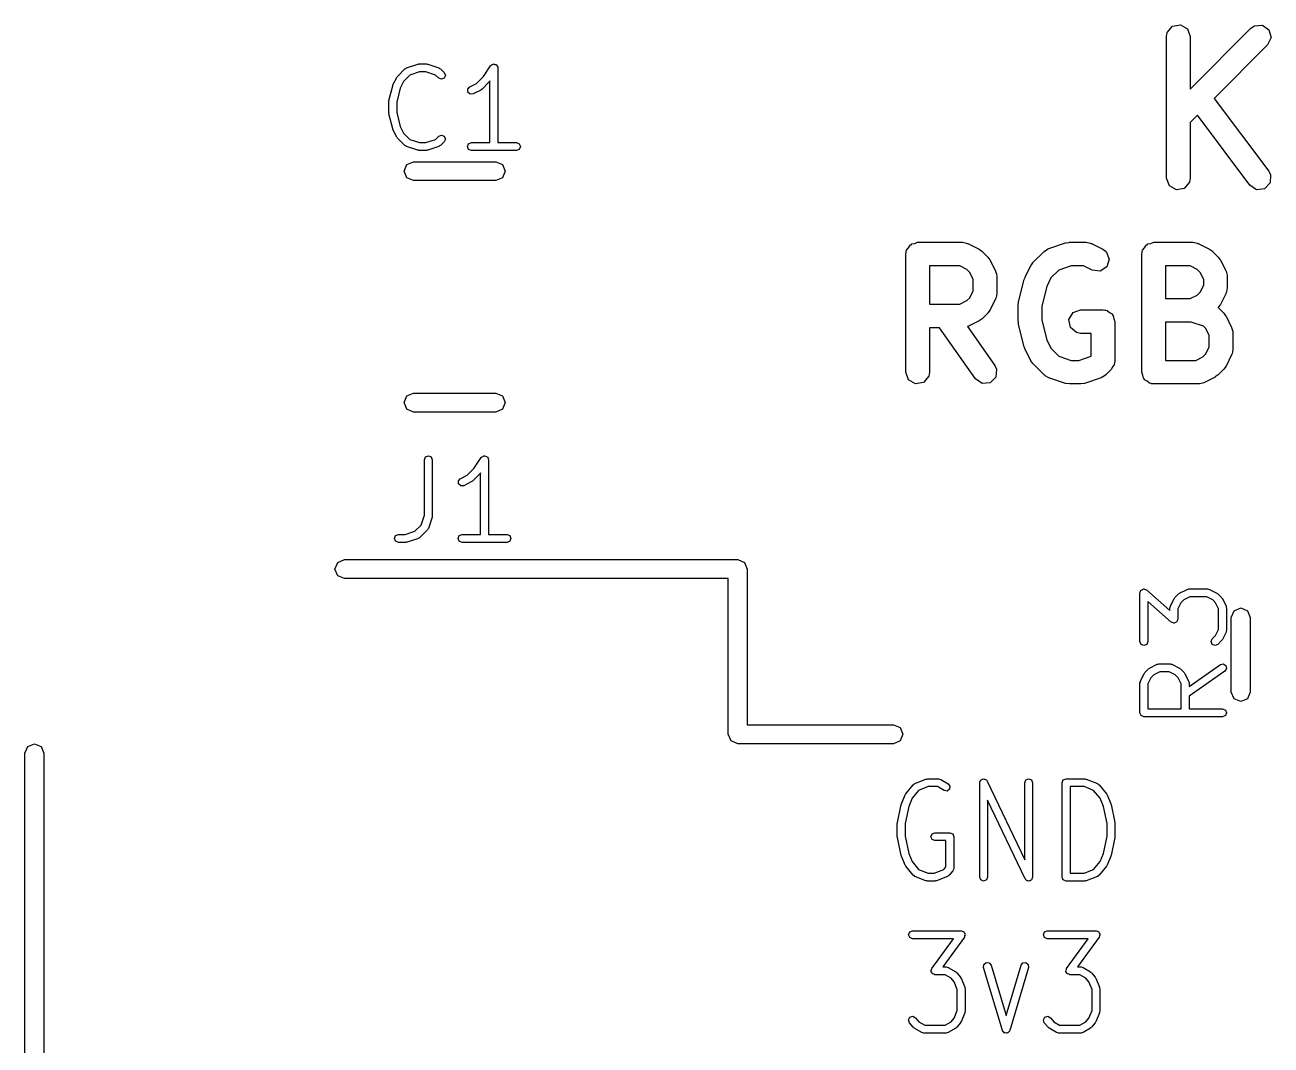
# Model space of a CAD drawing. Extents: x 85.3 to 114.3, y -106.8 to -93.4.
# Drawn here: x 85.25 to 93.17, y -99.91 to -93.43 of the extents above; entities that cross this region are included whole.
import ezdxf

# ---------------------------------------------------------------- set-up
doc = ezdxf.new("R2010")
doc.units = 0
doc.layers.add('BLACK', color=7, linetype='CONTINUOUS')

msp = doc.modelspace()

# ---------------------------------------------------------------- linework, layer by layer
at = {"layer": 'BLACK', "linetype": 'CONTINUOUS'}
for p, q in [((92.5152, -93.4815), (92.5482, -93.4422)), ((92.5482, -93.4422), (92.5987, -93.4333)), ((92.5987, -93.4333), (92.6432, -93.4589)), ((93.047, -93.4541), (93.0683, -93.4392)), ((93.0683, -93.4392), (93.1194, -93.4347)), ((93.1194, -93.4347), (93.1614, -93.4641)), ((92.5107, -93.5071), (92.5152, -93.4815)), ((92.5107, -94.4071), (92.5107, -93.5071)), ((92.6432, -93.4589), (92.6607, -93.5071)), ((92.6607, -93.8404), (93.047, -93.4541)), ((92.6607, -93.5071), (92.6607, -93.8404)), ((93.1747, -93.5137), (93.153, -93.5602)), ((93.1614, -93.4641), (93.1747, -93.5137)), ((93.153, -93.5602), (92.8133, -93.8999)), ((87.6801, -93.7063), (87.7515, -93.6825)), ((87.7515, -93.6825), (87.7556, -93.6828)), ((87.7556, -93.6828), (87.7594, -93.6812)), ((87.7594, -93.6812), (87.807, -93.6812)), ((87.807, -93.6812), (87.8108, -93.6828)), ((87.8108, -93.6828), (87.8149, -93.6825)), ((87.8149, -93.6825), (87.8864, -93.7063)), ((88.2169, -93.6909), (88.2179, -93.6885)), ((88.2179, -93.6885), (88.2246, -93.6857)), ((88.2246, -93.6857), (88.2307, -93.6817)), ((88.2307, -93.6817), (88.2332, -93.6822)), ((88.2332, -93.6822), (88.2356, -93.6812)), ((88.2356, -93.6812), (88.2423, -93.684)), ((88.2423, -93.684), (88.2495, -93.6854)), ((88.2495, -93.6854), (88.2509, -93.6875)), ((88.2509, -93.6875), (88.2533, -93.6885)), ((88.2533, -93.6885), (88.2561, -93.6952)), ((87.5942, -93.8141), (87.618, -93.7664)), ((87.618, -93.7664), (87.6211, -93.7637)), ((87.6211, -93.7637), (87.6227, -93.7599)), ((87.6227, -93.7599), (87.6703, -93.7123)), ((87.7015, -93.7519), (87.6609, -93.7924)), ((87.6703, -93.7123), (87.6757, -93.7101)), ((87.6757, -93.7101), (87.6801, -93.7063)), ((87.7635, -93.7312), (87.7015, -93.7519)), ((87.803, -93.7312), (87.7635, -93.7312)), ((87.865, -93.7518), (87.803, -93.7312)), ((87.8846, -93.7715), (87.865, -93.7518)), ((87.8864, -93.7063), (87.8908, -93.7101)), ((87.8908, -93.7101), (87.8961, -93.7123)), ((87.8961, -93.7123), (87.9199, -93.7361)), ((87.9199, -93.7361), (87.9273, -93.7538)), ((87.9273, -93.7538), (87.9199, -93.7715)), ((88.1256, -93.8047), (88.1686, -93.7617)), ((88.1686, -93.7617), (88.2148, -93.6923)), ((88.2148, -93.6923), (88.2169, -93.6909)), ((88.2561, -93.6952), (88.2601, -93.7013)), ((88.2601, -93.7013), (88.2596, -93.7038)), ((88.2596, -93.7038), (88.2606, -93.7062)), ((88.2606, -93.7062), (88.2606, -94.1812)), ((87.5685, -93.9144), (87.5923, -93.8192)), ((87.5923, -93.8192), (87.594, -93.8169)), ((87.594, -93.8169), (87.5942, -93.8141)), ((87.6401, -93.834), (87.6177, -93.9236)), ((87.6609, -93.7924), (87.6401, -93.834)), ((87.9023, -93.7788), (87.8846, -93.7715)), ((87.9199, -93.7715), (87.9023, -93.7788)), ((88.069, -93.8411), (88.0816, -93.8267)), ((88.0704, -93.8602), (88.069, -93.8411)), ((88.0816, -93.8267), (88.1256, -93.8047)), ((88.1515, -93.8476), (88.1039, -93.8714)), ((88.1542, -93.8445), (88.1515, -93.8476)), ((88.158, -93.8429), (88.1542, -93.8445)), ((88.2057, -93.7953), (88.158, -93.8429)), ((88.2066, -93.7929), (88.2057, -93.7953)), ((88.2088, -93.7915), (88.2066, -93.7929)), ((88.2106, -93.7888), (88.2088, -93.7915)), ((88.2106, -94.1812), (88.2106, -93.7888)), ((87.5677, -93.9205), (87.569, -93.9175)), ((87.5677, -93.9919), (87.5677, -93.9205)), ((87.569, -93.9175), (87.5685, -93.9144)), ((87.6177, -93.9236), (87.6177, -93.9888)), ((88.0848, -93.8728), (88.0704, -93.8602)), ((88.1039, -93.8714), (88.0848, -93.8728)), ((92.8133, -93.8999), (93.16, -94.3621)), ((87.569, -93.9948), (87.5677, -93.9919)), ((87.5685, -93.998), (87.569, -93.9948)), ((87.5923, -94.0932), (87.5685, -93.998)), ((87.6177, -93.9888), (87.6401, -94.0784)), ((87.6401, -94.0784), (87.6609, -94.12)), ((92.7062, -94.007), (92.6607, -94.0525)), ((92.6607, -94.0525), (92.6607, -94.4071)), ((93.04, -94.4521), (92.7062, -94.007)), ((87.594, -94.0955), (87.5923, -94.0932)), ((87.5942, -94.0983), (87.594, -94.0955)), ((87.618, -94.1459), (87.5942, -94.0983)), ((87.6211, -94.1486), (87.618, -94.1459)), ((87.6227, -94.1524), (87.6211, -94.1486)), ((87.6703, -94.2001), (87.6227, -94.1524)), ((87.6609, -94.12), (87.7015, -94.1605)), ((87.7015, -94.1605), (87.7635, -94.1812)), ((87.803, -94.1812), (87.865, -94.1605)), ((87.865, -94.1605), (87.8846, -94.1409)), ((87.8846, -94.1409), (87.9023, -94.1336)), ((87.9023, -94.1336), (87.9199, -94.1409)), ((87.9199, -94.1409), (87.9273, -94.1586)), ((87.9273, -94.1586), (87.9199, -94.1762)), ((87.6757, -94.2023), (87.6703, -94.2001)), ((87.6801, -94.2061), (87.6757, -94.2023)), ((87.7515, -94.2299), (87.6801, -94.2061)), ((87.7556, -94.2296), (87.7515, -94.2299)), ((87.7594, -94.2312), (87.7556, -94.2296)), ((87.807, -94.2312), (87.7594, -94.2312)), ((87.7635, -94.1812), (87.803, -94.1812)), ((87.8108, -94.2296), (87.807, -94.2312)), ((87.8149, -94.2299), (87.8108, -94.2296)), ((87.8864, -94.2061), (87.8149, -94.2299)), ((87.8908, -94.2023), (87.8864, -94.2061)), ((87.8961, -94.2001), (87.8908, -94.2023)), ((87.9199, -94.1762), (87.8961, -94.2001)), ((88.0677, -94.2062), (88.0751, -94.1885)), ((88.0751, -94.2239), (88.0677, -94.2062)), ((88.0751, -94.1885), (88.0927, -94.1812)), ((88.0927, -94.2312), (88.0751, -94.2239)), ((88.0927, -94.1812), (88.2106, -94.1812)), ((88.3785, -94.2312), (88.0927, -94.2312)), ((88.2606, -94.1812), (88.3785, -94.1812)), ((88.3785, -94.1812), (88.3961, -94.1885)), ((88.3961, -94.2239), (88.3785, -94.2312)), ((88.3961, -94.1885), (88.4035, -94.2062)), ((88.4035, -94.2062), (88.3961, -94.2239)), ((87.6643, -94.3626), (87.6819, -94.3202)), ((87.6819, -94.3202), (87.7243, -94.3026)), ((87.7243, -94.3026), (88.2469, -94.3026)), ((88.2469, -94.3026), (88.2893, -94.3202)), ((88.2893, -94.3202), (88.3069, -94.3626)), ((87.6819, -94.405), (87.6643, -94.3626)), ((88.3069, -94.3626), (88.2893, -94.405)), ((93.16, -94.3621), (93.1718, -94.3854)), ((93.1718, -94.3854), (93.169, -94.4366)), ((87.7243, -94.4226), (87.6819, -94.405)), ((88.2469, -94.4226), (87.7243, -94.4226)), ((88.2893, -94.405), (88.2469, -94.4226)), ((92.5283, -94.4554), (92.5107, -94.4071)), ((92.5727, -94.481), (92.5283, -94.4554)), ((92.6232, -94.4721), (92.5727, -94.481)), ((92.6562, -94.4328), (92.6232, -94.4721)), ((92.6607, -94.4071), (92.6562, -94.4328)), ((93.083, -94.4802), (93.04, -94.4521)), ((93.1339, -94.474), (93.083, -94.4802)), ((93.169, -94.4366), (93.1339, -94.474)), ((90.8547, -94.8763), (90.8564, -94.8734)), ((90.8553, -94.8795), (90.8547, -94.8763)), ((90.8564, -94.8734), (90.8581, -94.8636)), ((90.8581, -94.8636), (90.8706, -94.8487)), ((90.8706, -94.8487), (90.8804, -94.8318)), ((90.8804, -94.8318), (90.8867, -94.8295)), ((90.8867, -94.8295), (90.8911, -94.8243)), ((90.8911, -94.8243), (90.9103, -94.8209)), ((90.9103, -94.8209), (90.9286, -94.8143)), ((90.9286, -94.8143), (91.2143, -94.8143)), ((91.2143, -94.8143), (91.2399, -94.8188)), ((91.2399, -94.8188), (91.2434, -94.8217)), ((91.2434, -94.8217), (91.2478, -94.8222)), ((91.2478, -94.8222), (91.3193, -94.8579)), ((91.3193, -94.8579), (91.3373, -94.8713)), ((91.3373, -94.8713), (91.3387, -94.872)), ((91.3387, -94.872), (91.3745, -94.9077)), ((91.6613, -94.9434), (91.7327, -94.872)), ((91.7327, -94.872), (91.754, -94.857)), ((91.754, -94.857), (91.7585, -94.8566)), ((91.7585, -94.8566), (91.762, -94.8538)), ((91.762, -94.8538), (91.8691, -94.8181)), ((91.8691, -94.8181), (91.8913, -94.8148)), ((91.8913, -94.8148), (91.8929, -94.8143)), ((91.8929, -94.8143), (92, -94.8143)), ((92, -94.8143), (92.0257, -94.8188)), ((92.0257, -94.8188), (92.0291, -94.8217)), ((92.0291, -94.8217), (92.0335, -94.8222)), ((92.0335, -94.8222), (92.105, -94.8579)), ((92.105, -94.8579), (92.1259, -94.8734)), ((92.1259, -94.8734), (92.1463, -94.9205)), ((92.3547, -94.8763), (92.3564, -94.8734)), ((92.3553, -94.8795), (92.3547, -94.8763)), ((92.3564, -94.8734), (92.3581, -94.8636)), ((92.3581, -94.8636), (92.3706, -94.8487)), ((92.3706, -94.8487), (92.3804, -94.8318)), ((92.3804, -94.8318), (92.3867, -94.8295)), ((92.3867, -94.8295), (92.3911, -94.8243)), ((92.3911, -94.8243), (92.4103, -94.8209)), ((92.4103, -94.8209), (92.4286, -94.8143)), ((92.4286, -94.8143), (92.6786, -94.8143)), ((92.6786, -94.8143), (92.7042, -94.8188)), ((92.7042, -94.8188), (92.7077, -94.8217)), ((92.7077, -94.8217), (92.7121, -94.8222)), ((92.7121, -94.8222), (92.7835, -94.8579)), ((92.7835, -94.8579), (92.8015, -94.8713)), ((92.8015, -94.8713), (92.803, -94.872)), ((92.803, -94.872), (92.8387, -94.9077)), ((90.8536, -94.8893), (90.8553, -94.8795)), ((90.8536, -95.6393), (90.8536, -94.8893)), ((91.3745, -94.9077), (91.3873, -94.926)), ((91.3873, -94.926), (91.3885, -94.9272)), ((91.3885, -94.9272), (91.4242, -94.9986)), ((91.6472, -94.9629), (91.6606, -94.9449)), ((91.6606, -94.9449), (91.6613, -94.9434)), ((92.1463, -94.9205), (92.1317, -94.9697)), ((92.3536, -94.8893), (92.3553, -94.8795)), ((92.3536, -95.6393), (92.3536, -94.8893)), ((92.8387, -94.9077), (92.8516, -94.926)), ((92.8516, -94.926), (92.8528, -94.9272)), ((92.8528, -94.9272), (92.8885, -94.9986)), ((91.0036, -94.9643), (91.0036, -95.2071)), ((91.1966, -94.9643), (91.0036, -94.9643)), ((91.2413, -94.9866), (91.1966, -94.9643)), ((91.2598, -95.0051), (91.2413, -94.9866)), ((91.2821, -95.0498), (91.2598, -95.0051)), ((91.4242, -94.9986), (91.4316, -95.0236)), ((91.4316, -95.0236), (91.4306, -95.0279)), ((91.4306, -95.0279), (91.4321, -95.0321)), ((91.4321, -95.0321), (91.4321, -95.1393)), ((91.6111, -95.0378), (91.6115, -95.0343)), ((91.6115, -95.0343), (91.6472, -94.9629)), ((91.8262, -94.9906), (91.7759, -95.0409)), ((91.905, -94.9643), (91.8262, -94.9906)), ((91.9823, -94.9643), (91.905, -94.9643)), ((92.0379, -94.9921), (91.9823, -94.9643)), ((92.0889, -94.9979), (92.0379, -94.9921)), ((92.1317, -94.9697), (92.0889, -94.9979)), ((92.5036, -94.9643), (92.5036, -95.1714)), ((92.6609, -94.9643), (92.5036, -94.9643)), ((92.7056, -94.9866), (92.6609, -94.9643)), ((92.7241, -95.0051), (92.7056, -94.9866)), ((92.7464, -95.0498), (92.7241, -95.0051)), ((92.8885, -94.9986), (92.8959, -95.0236)), ((92.8959, -95.0236), (92.8949, -95.0279)), ((92.8949, -95.0279), (92.8964, -95.0321)), ((92.8964, -95.0321), (92.8964, -95.1036)), ((91.2821, -95.1216), (91.2821, -95.0498)), ((91.5701, -95.1925), (91.6058, -95.0497)), ((91.6058, -95.0497), (91.6111, -95.0378)), ((91.7493, -95.094), (91.7179, -95.2199)), ((91.7759, -95.0409), (91.7493, -95.094)), ((92.7241, -95.1306), (92.7464, -95.0859)), ((92.7464, -95.0859), (92.7464, -95.0498)), ((92.8964, -95.1036), (92.8919, -95.1292)), ((91.1966, -95.2071), (91.2413, -95.1848)), ((91.2413, -95.1848), (91.2598, -95.1663)), ((91.2598, -95.1663), (91.2821, -95.1216)), ((91.4242, -95.1728), (91.3885, -95.2443)), ((91.4247, -95.1684), (91.4242, -95.1728)), ((91.4276, -95.1649), (91.4247, -95.1684)), ((91.4321, -95.1393), (91.4276, -95.1649)), ((91.5705, -95.196), (91.5701, -95.1925)), ((92.5036, -95.1714), (92.6609, -95.1714)), ((92.6609, -95.1714), (92.7056, -95.1491)), ((92.7056, -95.1491), (92.7241, -95.1306)), ((92.8885, -95.1371), (92.8528, -95.2085)), ((92.889, -95.1327), (92.8885, -95.1371)), ((92.8919, -95.1292), (92.889, -95.1327)), ((91.0036, -95.2071), (91.1966, -95.2071)), ((91.3745, -95.2637), (91.3387, -95.2995)), ((91.3752, -95.2623), (91.3745, -95.2637)), ((91.3885, -95.2443), (91.3752, -95.2623)), ((91.5679, -95.2107), (91.5705, -95.196)), ((91.5679, -95.3179), (91.5679, -95.2107)), ((91.7179, -95.2199), (91.7179, -95.3086)), ((91.8904, -95.3048), (91.9161, -95.2604)), ((91.9161, -95.2604), (91.9643, -95.2429)), ((91.9643, -95.2429), (92.1071, -95.2429)), ((92.1071, -95.2429), (92.1169, -95.2446)), ((92.1169, -95.2446), (92.1202, -95.244)), ((92.1202, -95.244), (92.1231, -95.2457)), ((92.1231, -95.2457), (92.1328, -95.2474)), ((92.1328, -95.2474), (92.1477, -95.2599)), ((92.1477, -95.2599), (92.1646, -95.2696)), ((92.1646, -95.2696), (92.1669, -95.276)), ((92.8387, -95.228), (92.838, -95.2288)), ((92.838, -95.2288), (92.8387, -95.2291)), ((92.8394, -95.2266), (92.8387, -95.228)), ((92.8387, -95.2291), (92.8745, -95.2648)), ((92.8528, -95.2085), (92.8394, -95.2266)), ((92.8745, -95.2648), (92.8873, -95.2832)), ((91.2478, -95.3492), (91.246, -95.3498)), ((91.246, -95.3498), (91.4186, -95.5963)), ((91.3193, -95.3135), (91.2478, -95.3492)), ((91.3204, -95.3123), (91.3193, -95.3135)), ((91.3387, -95.2995), (91.3204, -95.3123)), ((91.569, -95.3211), (91.5679, -95.3179)), ((91.5701, -95.336), (91.569, -95.3211)), ((91.6058, -95.4789), (91.5701, -95.336)), ((91.7179, -95.3086), (91.7493, -95.4345)), ((91.8993, -95.3554), (91.8904, -95.3048)), ((92.1669, -95.276), (92.1721, -95.2804)), ((92.1721, -95.2804), (92.1755, -95.2995)), ((92.1755, -95.2995), (92.1821, -95.3179)), ((92.1821, -95.3179), (92.1821, -95.5679)), ((92.5036, -95.3214), (92.5036, -95.5643)), ((92.6664, -95.3214), (92.5036, -95.3214)), ((92.7452, -95.3477), (92.6664, -95.3214)), ((92.7598, -95.3623), (92.7452, -95.3477)), ((92.8873, -95.2832), (92.8885, -95.2843)), ((92.8885, -95.2843), (92.9242, -95.3557)), ((91.0681, -95.3571), (91.0036, -95.3571)), ((91.0036, -95.3571), (91.0036, -95.6393)), ((91.2957, -95.6823), (91.0681, -95.3571)), ((91.9386, -95.3883), (91.8993, -95.3554)), ((91.9643, -95.3929), (91.9386, -95.3883)), ((92.0321, -95.3929), (91.9643, -95.3929)), ((92.0321, -95.5368), (92.0321, -95.3929)), ((92.7821, -95.407), (92.7598, -95.3623)), ((92.7821, -95.4787), (92.7821, -95.407)), ((92.9242, -95.3557), (92.9316, -95.3807)), ((92.9316, -95.3807), (92.9306, -95.3851)), ((92.9306, -95.3851), (92.9321, -95.3893)), ((92.9321, -95.3893), (92.9321, -95.4964)), ((91.6078, -95.4818), (91.6058, -95.4789)), ((91.6115, -95.4943), (91.6078, -95.4818)), ((91.6472, -95.5657), (91.6115, -95.4943)), ((91.7493, -95.4345), (91.7759, -95.4877)), ((91.7759, -95.4877), (91.8262, -95.538)), ((92.7598, -95.5234), (92.7821, -95.4787)), ((92.9321, -95.4964), (92.9276, -95.5221)), ((91.6484, -95.5668), (91.6472, -95.5657)), ((91.6613, -95.5852), (91.6484, -95.5668)), ((91.7327, -95.6566), (91.6613, -95.5852)), ((91.8262, -95.538), (91.905, -95.5643)), ((91.905, -95.5643), (91.9521, -95.5643)), ((91.9521, -95.5643), (92.0309, -95.538)), ((92.0309, -95.538), (92.0321, -95.5368)), ((92.1805, -95.5774), (92.1776, -95.5935)), ((92.1819, -95.5744), (92.1805, -95.5774)), ((92.1821, -95.5679), (92.1813, -95.5724)), ((92.1813, -95.5724), (92.1819, -95.5744)), ((92.5036, -95.5643), (92.6966, -95.5643)), ((92.6966, -95.5643), (92.7413, -95.5419)), ((92.7413, -95.5419), (92.7598, -95.5234)), ((92.9242, -95.53), (92.8885, -95.6014)), ((92.9247, -95.5255), (92.9242, -95.53)), ((92.9276, -95.5221), (92.9247, -95.5255)), ((90.8711, -95.6875), (90.8536, -95.6393)), ((90.999, -95.6649), (90.9661, -95.7042)), ((91.0036, -95.6393), (90.999, -95.6649)), ((91.4186, -95.5963), (91.4296, -95.6199)), ((91.4296, -95.6199), (91.4251, -95.671)), ((91.7367, -95.6585), (91.7327, -95.6566)), ((91.7391, -95.6623), (91.7367, -95.6585)), ((91.762, -95.6747), (91.7391, -95.6623)), ((92.1245, -95.6566), (92.1031, -95.6715)), ((92.1602, -95.6209), (92.1245, -95.6566)), ((92.1671, -95.6061), (92.1602, -95.6209)), ((92.1776, -95.5935), (92.1671, -95.6061)), ((92.3602, -95.6576), (92.3536, -95.6393)), ((92.3636, -95.6768), (92.3602, -95.6576)), ((92.8204, -95.6695), (92.8193, -95.6707)), ((92.8387, -95.6566), (92.8204, -95.6695)), ((92.8745, -95.6209), (92.8387, -95.6566)), ((92.8752, -95.6194), (92.8745, -95.6209)), ((92.8885, -95.6014), (92.8752, -95.6194)), ((90.9155, -95.7131), (90.8711, -95.6875)), ((90.9661, -95.7042), (90.9155, -95.7131)), ((91.3377, -95.7117), (91.2957, -95.6823)), ((91.3888, -95.7073), (91.3377, -95.7117)), ((91.4251, -95.671), (91.3888, -95.7073)), ((91.8691, -95.7104), (91.762, -95.6747)), ((91.8708, -95.7104), (91.8691, -95.7104)), ((91.8929, -95.7143), (91.8708, -95.7104)), ((91.9643, -95.7143), (91.8929, -95.7143)), ((91.9658, -95.7137), (91.9643, -95.7143)), ((91.988, -95.7104), (91.9658, -95.7137)), ((92.0951, -95.6747), (91.988, -95.7104)), ((92.0987, -95.6719), (92.0951, -95.6747)), ((92.1031, -95.6715), (92.0987, -95.6719)), ((92.3688, -95.6811), (92.3636, -95.6768)), ((92.3711, -95.6875), (92.3688, -95.6811)), ((92.388, -95.6972), (92.3711, -95.6875)), ((92.4029, -95.7098), (92.388, -95.6972)), ((92.4127, -95.7115), (92.4029, -95.7098)), ((92.4155, -95.7131), (92.4127, -95.7115)), ((92.4188, -95.7126), (92.4155, -95.7131)), ((92.4286, -95.7143), (92.4188, -95.7126)), ((92.7143, -95.7143), (92.4286, -95.7143)), ((92.7185, -95.7128), (92.7143, -95.7143)), ((92.7229, -95.7138), (92.7185, -95.7128)), ((92.7478, -95.7064), (92.7229, -95.7138)), ((92.8193, -95.6707), (92.7478, -95.7064)), ((87.6643, -95.8326), (87.6819, -95.7902)), ((87.6819, -95.7902), (87.7243, -95.7726)), ((87.7243, -95.7726), (88.2469, -95.7726)), ((88.2469, -95.7726), (88.2893, -95.7902)), ((88.2893, -95.7902), (88.3069, -95.8326)), ((87.6819, -95.875), (87.6643, -95.8326)), ((87.7243, -95.8926), (87.6819, -95.875)), ((88.2469, -95.8926), (87.7243, -95.8926)), ((88.2893, -95.875), (88.2469, -95.8926)), ((88.3069, -95.8326), (88.2893, -95.875)), ((87.7939, -96.1954), (87.8013, -96.1777)), ((87.7939, -96.5485), (87.7939, -96.1954)), ((87.8013, -96.1777), (87.8189, -96.1704)), ((87.8189, -96.1704), (87.8366, -96.1777)), ((87.8366, -96.1777), (87.8439, -96.1954)), ((87.8439, -96.1954), (87.8439, -96.5525)), ((88.109, -96.2509), (88.1553, -96.1815)), ((88.1553, -96.1815), (88.1574, -96.1801)), ((88.1574, -96.1801), (88.1584, -96.1777)), ((88.1584, -96.1777), (88.1651, -96.1749)), ((88.1651, -96.1749), (88.1712, -96.1709)), ((88.1712, -96.1709), (88.1737, -96.1714)), ((88.1737, -96.1714), (88.1761, -96.1704)), ((88.1761, -96.1704), (88.1828, -96.1732)), ((88.1828, -96.1732), (88.1899, -96.1746)), ((88.1899, -96.1746), (88.1914, -96.1767)), ((88.1914, -96.1767), (88.1938, -96.1777)), ((88.1938, -96.1777), (88.1965, -96.1844)), ((88.1965, -96.1844), (88.2006, -96.1905)), ((88.2006, -96.1905), (88.2001, -96.193)), ((88.2001, -96.193), (88.2011, -96.1954)), ((88.2011, -96.1954), (88.2011, -96.6704)), ((88.022, -96.3159), (88.066, -96.2939)), ((88.066, -96.2939), (88.109, -96.2509)), ((88.1461, -96.2845), (88.0985, -96.3321)), ((88.1471, -96.2821), (88.1461, -96.2845)), ((88.1493, -96.2807), (88.1471, -96.2821)), ((88.1511, -96.278), (88.1493, -96.2807)), ((88.1511, -96.6704), (88.1511, -96.278)), ((88.0095, -96.3303), (88.022, -96.3159)), ((88.0109, -96.3494), (88.0095, -96.3303)), ((88.0253, -96.362), (88.0109, -96.3494)), ((88.0444, -96.3606), (88.0253, -96.362)), ((88.092, -96.3368), (88.0444, -96.3606)), ((88.0947, -96.3337), (88.092, -96.3368)), ((88.0985, -96.3321), (88.0947, -96.3337)), ((87.734, -96.6497), (87.7733, -96.6105)), ((87.7733, -96.6105), (87.7939, -96.5485)), ((87.8426, -96.5604), (87.8188, -96.6319)), ((87.8439, -96.5525), (87.8424, -96.5563)), ((87.8424, -96.5563), (87.8426, -96.5604)), ((87.6035, -96.6954), (87.6108, -96.6777)), ((87.6108, -96.7131), (87.6035, -96.6954)), ((87.6108, -96.6777), (87.6285, -96.6704)), ((87.6285, -96.6704), (87.672, -96.6704)), ((87.672, -96.6704), (87.734, -96.6497)), ((87.7554, -96.6953), (87.684, -96.7191)), ((87.7598, -96.6915), (87.7554, -96.6953)), ((87.7652, -96.6893), (87.7598, -96.6915)), ((87.8128, -96.6416), (87.7652, -96.6893)), ((87.815, -96.6363), (87.8128, -96.6416)), ((87.8188, -96.6319), (87.815, -96.6363)), ((88.0082, -96.6954), (88.0155, -96.6777)), ((88.0155, -96.7131), (88.0082, -96.6954)), ((88.0155, -96.6777), (88.0332, -96.6704)), ((88.0332, -96.6704), (88.1511, -96.6704)), ((88.2011, -96.6704), (88.3189, -96.6704)), ((88.3189, -96.6704), (88.3366, -96.6777)), ((88.3366, -96.6777), (88.3439, -96.6954)), ((88.3439, -96.6954), (88.3366, -96.7131)), ((87.6285, -96.7204), (87.6108, -96.7131)), ((87.6761, -96.7204), (87.6285, -96.7204)), ((87.6799, -96.7188), (87.6761, -96.7204)), ((87.684, -96.7191), (87.6799, -96.7188)), ((88.0332, -96.7204), (88.0155, -96.7131)), ((88.3189, -96.7204), (88.0332, -96.7204)), ((88.3366, -96.7131), (88.3189, -96.7204)), ((87.225, -96.89), (87.2426, -96.8476)), ((87.2426, -96.8476), (87.285, -96.83)), ((87.285, -96.83), (89.785, -96.83)), ((89.785, -96.83), (89.8274, -96.8476)), ((89.8274, -96.8476), (89.845, -96.89)), ((87.2426, -96.9324), (87.225, -96.89)), ((87.285, -96.95), (87.2426, -96.9324)), ((89.845, -96.89), (89.845, -97.88)), ((89.725, -96.95), (87.285, -96.95)), ((89.725, -97.94), (89.725, -96.95)), ((92.3416, -97.0415), (92.345, -97.0334)), ((92.3416, -97.3511), (92.3416, -97.0415)), ((92.345, -97.0334), (92.3478, -97.0251)), ((92.3478, -97.0251), (92.3486, -97.0247)), ((92.3486, -97.0247), (92.3489, -97.0239)), ((92.3489, -97.0239), (92.357, -97.0205)), ((92.357, -97.0205), (92.3649, -97.0166)), ((92.3649, -97.0166), (92.3658, -97.0169)), ((92.3658, -97.0169), (92.3666, -97.0165)), ((92.3666, -97.0165), (92.3747, -97.0199)), ((92.3747, -97.0199), (92.3831, -97.0227)), ((92.3831, -97.0227), (92.5321, -97.1531)), ((92.5347, -97.1256), (92.5585, -97.078)), ((92.5585, -97.078), (92.5616, -97.0753)), ((92.5616, -97.0753), (92.5632, -97.0715)), ((92.5632, -97.0715), (92.587, -97.0477)), ((92.587, -97.0477), (92.5908, -97.0461)), ((92.5908, -97.0461), (92.5935, -97.043)), ((92.5935, -97.043), (92.6411, -97.0192)), ((92.6195, -97.0859), (92.6014, -97.104)), ((92.6582, -97.0665), (92.6195, -97.0859)), ((92.6411, -97.0192), (92.6469, -97.0188)), ((92.6469, -97.0188), (92.6523, -97.0165)), ((92.6523, -97.0165), (92.7714, -97.0165)), ((92.7654, -97.0665), (92.6582, -97.0665)), ((92.8042, -97.0859), (92.7654, -97.0665)), ((92.7714, -97.0165), (92.7767, -97.0188)), ((92.7767, -97.0188), (92.7825, -97.0192)), ((92.7825, -97.0192), (92.8302, -97.043)), ((92.8222, -97.104), (92.8042, -97.0859)), ((92.8302, -97.043), (92.8328, -97.0461)), ((92.8328, -97.0461), (92.8366, -97.0477)), ((92.8366, -97.0477), (92.8605, -97.0715)), ((92.8605, -97.0715), (92.862, -97.0753)), ((92.862, -97.0753), (92.8651, -97.078)), ((92.8651, -97.078), (92.889, -97.1256)), ((92.5406, -97.227), (92.3916, -97.0966)), ((92.3916, -97.0966), (92.3916, -97.3511)), ((92.5321, -97.1368), (92.5343, -97.1314)), ((92.5321, -97.1531), (92.5321, -97.1368)), ((92.5343, -97.1314), (92.5347, -97.1256)), ((92.6014, -97.104), (92.5821, -97.1427)), ((92.5821, -97.1427), (92.5821, -97.2082)), ((92.8416, -97.1427), (92.8222, -97.104)), ((92.8416, -97.2737), (92.8416, -97.1427)), ((92.889, -97.1256), (92.8894, -97.1314)), ((92.8894, -97.1314), (92.8916, -97.1368)), ((92.8916, -97.1368), (92.8916, -97.2796)), ((92.9215, -97.1971), (92.9391, -97.1547)), ((92.9391, -97.1547), (92.9815, -97.1371)), ((92.9815, -97.1371), (93.0239, -97.1547)), ((93.0239, -97.1547), (93.0415, -97.1971)), ((92.5489, -97.2298), (92.5406, -97.227)), ((92.5571, -97.2332), (92.5489, -97.2298)), ((92.5579, -97.2329), (92.5571, -97.2332)), ((92.5587, -97.2332), (92.5579, -97.2329)), ((92.5666, -97.2293), (92.5587, -97.2332)), ((92.5747, -97.2259), (92.5666, -97.2293)), ((92.5751, -97.2251), (92.5747, -97.2259)), ((92.5759, -97.2247), (92.5751, -97.2251)), ((92.5787, -97.2163), (92.5759, -97.2247)), ((92.5821, -97.2082), (92.5787, -97.2163)), ((92.9215, -97.6717), (92.9215, -97.1971)), ((93.0415, -97.1971), (93.0415, -97.6717)), ((92.8013, -97.3334), (92.8222, -97.3124)), ((92.8222, -97.3124), (92.8416, -97.2737)), ((92.889, -97.2908), (92.8651, -97.3384)), ((92.8894, -97.285), (92.889, -97.2908)), ((92.8916, -97.2796), (92.8894, -97.285)), ((92.3489, -97.3687), (92.3416, -97.3511)), ((92.3666, -97.3761), (92.3489, -97.3687)), ((92.3843, -97.3687), (92.3666, -97.3761)), ((92.3916, -97.3511), (92.3843, -97.3687)), ((92.794, -97.3511), (92.8013, -97.3334)), ((92.8013, -97.3687), (92.794, -97.3511)), ((92.819, -97.3761), (92.8013, -97.3687)), ((92.8366, -97.3687), (92.819, -97.3761)), ((92.8605, -97.3449), (92.8366, -97.3687)), ((92.862, -97.3411), (92.8605, -97.3449)), ((92.8651, -97.3384), (92.862, -97.3411)), ((92.3442, -97.6018), (92.368, -97.5542)), ((92.368, -97.5542), (92.3711, -97.5515)), ((92.3711, -97.5515), (92.3727, -97.5477)), ((92.3727, -97.5477), (92.3965, -97.5239)), ((92.3965, -97.5239), (92.4003, -97.5223)), ((92.4003, -97.5223), (92.403, -97.5192)), ((92.403, -97.5192), (92.4506, -97.4954)), ((92.429, -97.5621), (92.4109, -97.5802)), ((92.4677, -97.5427), (92.429, -97.5621)), ((92.4506, -97.4954), (92.4565, -97.495)), ((92.4565, -97.495), (92.4618, -97.4927)), ((92.4618, -97.4927), (92.5333, -97.4927)), ((92.5274, -97.5427), (92.4677, -97.5427)), ((92.5661, -97.5621), (92.5274, -97.5427)), ((92.5333, -97.4927), (92.5386, -97.495)), ((92.5386, -97.495), (92.5444, -97.4954)), ((92.5444, -97.4954), (92.5921, -97.5192)), ((92.5841, -97.5802), (92.5661, -97.5621)), ((92.5921, -97.5192), (92.5948, -97.5223)), ((92.5948, -97.5223), (92.5986, -97.5239)), ((92.5986, -97.5239), (92.6224, -97.5477)), ((92.6224, -97.5477), (92.6239, -97.5515)), ((92.6239, -97.5515), (92.627, -97.5542)), ((92.627, -97.5542), (92.6509, -97.6018)), ((92.6535, -97.6364), (92.8523, -97.4973)), ((92.8809, -97.5382), (92.6535, -97.6974)), ((92.8523, -97.4973), (92.8709, -97.4931)), ((92.8709, -97.4931), (92.8871, -97.5034)), ((92.8912, -97.5221), (92.8809, -97.5382)), ((92.8871, -97.5034), (92.8912, -97.5221)), ((92.3416, -97.613), (92.3438, -97.6076)), ((92.3416, -97.8034), (92.3416, -97.613)), ((92.3438, -97.6076), (92.3442, -97.6018)), ((92.4109, -97.5802), (92.3916, -97.6189)), ((92.3916, -97.6189), (92.3916, -97.7784)), ((92.6035, -97.6189), (92.5841, -97.5802)), ((92.6035, -97.7784), (92.6035, -97.6189)), ((92.6509, -97.6018), (92.6513, -97.6076)), ((92.6513, -97.6076), (92.6535, -97.613)), ((92.6535, -97.613), (92.6535, -97.6364)), ((92.6535, -97.6974), (92.6535, -97.7784)), ((92.9391, -97.7141), (92.9215, -97.6717)), ((92.9815, -97.7317), (92.9391, -97.7141)), ((93.0239, -97.7141), (92.9815, -97.7317)), ((93.0415, -97.6717), (93.0239, -97.7141)), ((92.3489, -97.8211), (92.3416, -97.8034)), ((92.3916, -97.7784), (92.6035, -97.7784)), ((92.6535, -97.7784), (92.8666, -97.7784)), ((92.8666, -97.7784), (92.8843, -97.7858)), ((92.8843, -97.7858), (92.8916, -97.8034)), ((92.8916, -97.8034), (92.8843, -97.8211)), ((89.845, -97.88), (90.775, -97.88)), ((90.775, -97.88), (90.8174, -97.8976)), ((92.3666, -97.8284), (92.3489, -97.8211)), ((92.8666, -97.8284), (92.3666, -97.8284)), ((92.8843, -97.8211), (92.8666, -97.8284)), ((89.7426, -97.9824), (89.725, -97.94)), ((90.8174, -97.8976), (90.835, -97.94)), ((90.835, -97.94), (90.8174, -97.9824)), ((85.255, -98.06), (85.2726, -98.0176)), ((85.2726, -98.0176), (85.315, -98)), ((85.315, -98), (85.3574, -98.0176)), ((85.3574, -98.0176), (85.375, -98.06)), ((89.785, -98), (89.7426, -97.9824)), ((90.775, -98), (89.785, -98)), ((90.8174, -97.9824), (90.775, -98)), ((85.255, -101.94), (85.255, -98.06)), ((85.375, -98.06), (85.375, -101.94)), ((90.8525, -98.3173), (90.9002, -98.2602)), ((90.9002, -98.2602), (90.9057, -98.2573)), ((90.9057, -98.2573), (90.9101, -98.253)), ((90.9101, -98.253), (90.9815, -98.2244)), ((90.9956, -98.2726), (90.9345, -98.2971)), ((90.9815, -98.2244), (90.9863, -98.2245)), ((90.9863, -98.2245), (90.9908, -98.2226)), ((90.9908, -98.2226), (91.0622, -98.2226)), ((91.0553, -98.2726), (90.9956, -98.2726)), ((91.097, -98.2976), (91.0553, -98.2726)), ((91.0622, -98.2226), (91.0684, -98.2252)), ((91.0684, -98.2252), (91.0751, -98.2262)), ((91.0751, -98.2262), (91.1227, -98.2548)), ((91.1227, -98.2548), (91.1341, -98.2701)), ((91.1341, -98.2701), (91.1313, -98.2891)), ((91.3229, -98.2476), (91.3246, -98.2436)), ((91.3229, -98.8476), (91.3229, -98.2476)), ((91.3244, -98.2393), (91.3281, -98.2351)), ((91.3246, -98.2436), (91.3244, -98.2393)), ((91.3281, -98.2351), (91.3303, -98.23)), ((91.3303, -98.23), (91.3343, -98.2283)), ((91.3343, -98.2283), (91.3372, -98.2251)), ((91.3372, -98.2251), (91.3428, -98.2248)), ((91.3428, -98.2248), (91.3479, -98.2226)), ((91.3479, -98.2226), (91.352, -98.2243)), ((91.352, -98.2243), (91.3563, -98.2241)), ((91.3563, -98.2241), (91.3605, -98.2278)), ((91.3605, -98.2278), (91.3656, -98.23)), ((91.3656, -98.23), (91.3673, -98.234)), ((91.3673, -98.234), (91.3705, -98.2369)), ((91.3705, -98.2369), (91.6087, -98.737)), ((91.6087, -98.2476), (91.616, -98.23)), ((91.6087, -98.737), (91.6087, -98.2476)), ((91.616, -98.23), (91.6337, -98.2226)), ((91.6337, -98.2226), (91.6513, -98.23)), ((91.6513, -98.23), (91.6587, -98.2476)), ((91.6587, -98.2476), (91.6587, -98.8476)), ((91.8468, -98.2476), (91.8541, -98.23)), ((91.8468, -98.8476), (91.8468, -98.2476)), ((91.8541, -98.23), (91.8718, -98.2226)), ((91.8718, -98.2226), (91.9908, -98.2226)), ((91.8968, -98.2726), (91.8968, -98.8226)), ((91.986, -98.2726), (91.8968, -98.2726)), ((92.0471, -98.2971), (91.986, -98.2726)), ((91.9908, -98.2226), (91.9953, -98.2245)), ((91.9953, -98.2245), (92.0001, -98.2244)), ((92.0001, -98.2244), (92.0715, -98.253)), ((92.0715, -98.253), (92.0759, -98.2573)), ((92.0759, -98.2573), (92.0814, -98.2602)), ((92.0814, -98.2602), (92.1291, -98.3173)), ((90.8249, -98.3809), (90.8487, -98.3237)), ((90.8487, -98.3237), (90.8514, -98.321)), ((90.8514, -98.321), (90.8525, -98.3173)), ((90.8934, -98.3464), (90.8719, -98.3979)), ((90.9345, -98.2971), (90.8934, -98.3464)), ((91.1159, -98.3005), (91.097, -98.2976)), ((91.1313, -98.2891), (91.1159, -98.3005)), ((91.6111, -98.8584), (91.3729, -98.3583)), ((91.3729, -98.3583), (91.3729, -98.8476)), ((92.0882, -98.3464), (92.0471, -98.2971)), ((92.1097, -98.3979), (92.0882, -98.3464)), ((92.1291, -98.3173), (92.1302, -98.321)), ((92.1302, -98.321), (92.1329, -98.3237)), ((92.1329, -98.3237), (92.1567, -98.3809)), ((90.7997, -98.4997), (90.8235, -98.3854)), ((90.8235, -98.3854), (90.8249, -98.3833)), ((90.8249, -98.3833), (90.8249, -98.3809)), ((90.8719, -98.3979), (90.8491, -98.5074)), ((92.1325, -98.5073), (92.1097, -98.3979)), ((92.1567, -98.3809), (92.1567, -98.3833)), ((92.1567, -98.3833), (92.1581, -98.3854)), ((92.1581, -98.3854), (92.1819, -98.4997)), ((90.7991, -98.5048), (90.8002, -98.5023)), ((90.7991, -98.5905), (90.7991, -98.5048)), ((90.8002, -98.5023), (90.7997, -98.4997)), ((90.8491, -98.5074), (90.8491, -98.5879)), ((92.1325, -98.5879), (92.1325, -98.5073)), ((92.1819, -98.4997), (92.1814, -98.5023)), ((92.1814, -98.5023), (92.1825, -98.5048)), ((92.1825, -98.5048), (92.1825, -98.5905)), ((90.8002, -98.593), (90.7991, -98.5905)), ((90.7997, -98.5956), (90.8002, -98.593)), ((90.8235, -98.7099), (90.7997, -98.5956)), ((90.8491, -98.5879), (90.8719, -98.6973)), ((91.0134, -98.5905), (91.0207, -98.5728)), ((91.0207, -98.6082), (91.0134, -98.5905)), ((91.0207, -98.5728), (91.0384, -98.5655)), ((91.0384, -98.5655), (91.1337, -98.5655)), ((91.1337, -98.5655), (91.1513, -98.5728)), ((91.1513, -98.5728), (91.1587, -98.5905)), ((91.1587, -98.5905), (91.1587, -98.7905)), ((92.1097, -98.6974), (92.1325, -98.5879)), ((92.1819, -98.5956), (92.1581, -98.7099)), ((92.1825, -98.5905), (92.1814, -98.593)), ((92.1814, -98.593), (92.1819, -98.5956)), ((91.0384, -98.6155), (91.0207, -98.6082)), ((91.1087, -98.6155), (91.0384, -98.6155)), ((91.1087, -98.7814), (91.1087, -98.6155)), ((90.8249, -98.7119), (90.8235, -98.7099)), ((90.8249, -98.7144), (90.8249, -98.7119)), ((90.8487, -98.7715), (90.8249, -98.7144)), ((90.8719, -98.6973), (90.8934, -98.7488)), ((90.8934, -98.7488), (90.9345, -98.7982)), ((92.0471, -98.7982), (92.0882, -98.7488)), ((92.0882, -98.7488), (92.1097, -98.6974)), ((92.1567, -98.7144), (92.1329, -98.7715)), ((92.1581, -98.7099), (92.1567, -98.7119)), ((92.1567, -98.7119), (92.1567, -98.7144)), ((90.8514, -98.7742), (90.8487, -98.7715)), ((90.8525, -98.7779), (90.8514, -98.7742)), ((90.9002, -98.8351), (90.8525, -98.7779)), ((90.9056, -98.8379), (90.9002, -98.8351)), ((90.9345, -98.7982), (90.9956, -98.8226)), ((90.9956, -98.8226), (91.0336, -98.8226)), ((91.0336, -98.8226), (91.0947, -98.7982)), ((91.0947, -98.7982), (91.1087, -98.7814)), ((91.1291, -98.8351), (91.1236, -98.8379)), ((91.1529, -98.8065), (91.1291, -98.8351)), ((91.1554, -98.7984), (91.1529, -98.8065)), ((91.1587, -98.7905), (91.1554, -98.7984)), ((91.8968, -98.8226), (91.986, -98.8226)), ((91.986, -98.8226), (92.0471, -98.7982)), ((92.0814, -98.8351), (92.0759, -98.8379)), ((92.1291, -98.7779), (92.0814, -98.8351)), ((92.1302, -98.7742), (92.1291, -98.7779)), ((92.1329, -98.7715), (92.1302, -98.7742)), ((90.9101, -98.8423), (90.9056, -98.8379)), ((90.9815, -98.8708), (90.9101, -98.8423)), ((90.9863, -98.8708), (90.9815, -98.8708)), ((90.9908, -98.8726), (90.9863, -98.8708)), ((91.0384, -98.8726), (90.9908, -98.8726)), ((91.0429, -98.8708), (91.0384, -98.8726)), ((91.0477, -98.8708), (91.0429, -98.8708)), ((91.1191, -98.8423), (91.0477, -98.8708)), ((91.1236, -98.8379), (91.1191, -98.8423)), ((91.3303, -98.8653), (91.3229, -98.8476)), ((91.3479, -98.8726), (91.3303, -98.8653)), ((91.3656, -98.8653), (91.3479, -98.8726)), ((91.3729, -98.8476), (91.3656, -98.8653)), ((91.6143, -98.8613), (91.6111, -98.8584)), ((91.616, -98.8653), (91.6143, -98.8613)), ((91.6211, -98.8674), (91.616, -98.8653)), ((91.6253, -98.8712), (91.6211, -98.8674)), ((91.6296, -98.871), (91.6253, -98.8712)), ((91.6337, -98.8726), (91.6296, -98.871)), ((91.6388, -98.8705), (91.6337, -98.8726)), ((91.6444, -98.8702), (91.6388, -98.8705)), ((91.6473, -98.867), (91.6444, -98.8702)), ((91.6513, -98.8653), (91.6473, -98.867)), ((91.6535, -98.8601), (91.6513, -98.8653)), ((91.6572, -98.856), (91.6535, -98.8601)), ((91.6587, -98.8476), (91.657, -98.8516)), ((91.657, -98.8516), (91.6572, -98.856)), ((91.8541, -98.8653), (91.8468, -98.8476)), ((91.8718, -98.8726), (91.8541, -98.8653)), ((91.9908, -98.8726), (91.8718, -98.8726)), ((91.9953, -98.8708), (91.9908, -98.8726)), ((92.0001, -98.8708), (91.9953, -98.8708)), ((92.0715, -98.8423), (92.0001, -98.8708)), ((92.0759, -98.8379), (92.0715, -98.8423)), ((90.8706, -99.2136), (90.8779, -99.1959)), ((90.8779, -99.2313), (90.8706, -99.2136)), ((90.8779, -99.1959), (90.8956, -99.1886)), ((90.8956, -99.2386), (90.8779, -99.2313)), ((90.8956, -99.1886), (91.2051, -99.1886)), ((91.2253, -99.2284), (91.0876, -99.4172)), ((91.2051, -99.1886), (91.2123, -99.1916)), ((91.2123, -99.1916), (91.2198, -99.1934)), ((91.2198, -99.1934), (91.2209, -99.1952)), ((91.2209, -99.1952), (91.2228, -99.1959)), ((91.2228, -99.1959), (91.2257, -99.2031)), ((91.2271, -99.2208), (91.2253, -99.2284)), ((91.2257, -99.2031), (91.2298, -99.2098)), ((91.2301, -99.2136), (91.2271, -99.2208)), ((91.2298, -99.2098), (91.2293, -99.2117)), ((91.2293, -99.2117), (91.2301, -99.2136)), ((91.7277, -99.2136), (91.735, -99.1959)), ((91.735, -99.2313), (91.7277, -99.2136)), ((91.735, -99.1959), (91.7527, -99.1886)), ((91.7527, -99.2386), (91.735, -99.2313)), ((91.7527, -99.1886), (92.0622, -99.1886)), ((92.0824, -99.2284), (91.9447, -99.4172)), ((92.0622, -99.1886), (92.0694, -99.1916)), ((92.0694, -99.1916), (92.077, -99.1934)), ((92.077, -99.1934), (92.078, -99.1952)), ((92.078, -99.1952), (92.0799, -99.1959)), ((92.0799, -99.1959), (92.0829, -99.2031)), ((92.0843, -99.2208), (92.0824, -99.2284)), ((92.0829, -99.2031), (92.0869, -99.2098)), ((92.0872, -99.2136), (92.0843, -99.2208)), ((92.0869, -99.2098), (92.0864, -99.2117)), ((92.0864, -99.2117), (92.0872, -99.2136)), ((91.1559, -99.2386), (90.8956, -99.2386)), ((91.0182, -99.4275), (91.1559, -99.2386)), ((92.0131, -99.2386), (91.7527, -99.2386)), ((91.8754, -99.4275), (92.0131, -99.2386)), ((91.3498, -99.4017), (91.3646, -99.3897)), ((91.3646, -99.3897), (91.3837, -99.3916)), ((91.3837, -99.3916), (91.3957, -99.4065)), ((91.5859, -99.4065), (91.5979, -99.3916)), ((91.5979, -99.3916), (91.617, -99.3897)), ((91.617, -99.3897), (91.6318, -99.4017)), ((91.0134, -99.4422), (91.0164, -99.435)), ((91.0142, -99.4441), (91.0134, -99.4422)), ((91.0137, -99.4461), (91.0142, -99.4441)), ((91.0178, -99.4527), (91.0137, -99.4461)), ((91.0164, -99.435), (91.0182, -99.4275)), ((91.0207, -99.4599), (91.0178, -99.4527)), ((91.0226, -99.4607), (91.0207, -99.4599)), ((91.0237, -99.4624), (91.0226, -99.4607)), ((91.0312, -99.4642), (91.0237, -99.4624)), ((91.0384, -99.4672), (91.0312, -99.4642)), ((91.1029, -99.4672), (91.0384, -99.4672)), ((91.0876, -99.4172), (91.1098, -99.4172)), ((91.141, -99.49), (91.1029, -99.4672)), ((91.1098, -99.4172), (91.1161, -99.4198)), ((91.1161, -99.4198), (91.1227, -99.4208)), ((91.1227, -99.4208), (91.1703, -99.4493)), ((91.1703, -99.4493), (91.1729, -99.4528)), ((91.1729, -99.4528), (91.1767, -99.4548)), ((91.1767, -99.4548), (91.2005, -99.4833)), ((91.3478, -99.4208), (91.3498, -99.4017)), ((91.4668, -99.8208), (91.3478, -99.4208)), ((91.3957, -99.4065), (91.4908, -99.726)), ((91.4908, -99.726), (91.5859, -99.4065)), ((91.6338, -99.4208), (91.5148, -99.8208)), ((91.6318, -99.4017), (91.6338, -99.4208)), ((91.8706, -99.4422), (91.8735, -99.435)), ((91.8713, -99.4441), (91.8706, -99.4422)), ((91.8709, -99.4461), (91.8713, -99.4441)), ((91.8749, -99.4527), (91.8709, -99.4461)), ((91.8735, -99.435), (91.8754, -99.4275)), ((91.8779, -99.4599), (91.8749, -99.4527)), ((91.8798, -99.4607), (91.8779, -99.4599)), ((91.8808, -99.4624), (91.8798, -99.4607)), ((91.8884, -99.4642), (91.8808, -99.4624)), ((91.8956, -99.4672), (91.8884, -99.4642)), ((91.9601, -99.4672), (91.8956, -99.4672)), ((91.9447, -99.4172), (91.967, -99.4172)), ((91.9981, -99.49), (91.9601, -99.4672)), ((91.967, -99.4172), (91.9732, -99.4198)), ((91.9732, -99.4198), (91.9799, -99.4208)), ((91.9799, -99.4208), (92.0275, -99.4493)), ((92.0275, -99.4493), (92.03, -99.4528)), ((92.03, -99.4528), (92.0338, -99.4548)), ((92.0338, -99.4548), (92.0576, -99.4833)), ((91.1597, -99.5124), (91.141, -99.49)), ((91.1801, -99.5615), (91.1597, -99.5124)), ((91.2005, -99.4833), (91.2016, -99.487)), ((91.2016, -99.487), (91.2044, -99.4897)), ((91.2044, -99.4897), (91.2282, -99.5469)), ((91.2282, -99.5469), (91.2282, -99.5519)), ((92.0168, -99.5124), (91.9981, -99.49)), ((92.0372, -99.5615), (92.0168, -99.5124)), ((92.0576, -99.4833), (92.0588, -99.487)), ((92.0588, -99.487), (92.0615, -99.4897)), ((92.0615, -99.4897), (92.0853, -99.5469)), ((92.0853, -99.5469), (92.0853, -99.5519)), ((91.1801, -99.6943), (91.1801, -99.5615)), ((91.2282, -99.5519), (91.2301, -99.5565)), ((91.2301, -99.5565), (91.2301, -99.6993)), ((92.0372, -99.6943), (92.0372, -99.5615)), ((92.0853, -99.5519), (92.0872, -99.5565)), ((92.0872, -99.5565), (92.0872, -99.6993)), ((91.1597, -99.7434), (91.1801, -99.6943)), ((91.2282, -99.709), (91.2044, -99.7661)), ((91.2301, -99.6993), (91.2282, -99.704)), ((91.2282, -99.704), (91.2282, -99.709)), ((92.0168, -99.7434), (92.0372, -99.6943)), ((92.0853, -99.709), (92.0615, -99.7661)), ((92.0872, -99.6993), (92.0853, -99.704)), ((92.0853, -99.704), (92.0853, -99.709)), ((90.8707, -99.7542), (90.8796, -99.7373)), ((90.8764, -99.7725), (90.8707, -99.7542)), ((90.9002, -99.8011), (90.8764, -99.7725)), ((90.8796, -99.7373), (90.8978, -99.7316)), ((90.8978, -99.7316), (90.9148, -99.7405)), ((90.9148, -99.7405), (90.9359, -99.7658)), ((90.9359, -99.7658), (90.9739, -99.7886)), ((91.1029, -99.7886), (91.141, -99.7658)), ((91.141, -99.7658), (91.1597, -99.7434)), ((91.2005, -99.7725), (91.1767, -99.8011)), ((91.2016, -99.7688), (91.2005, -99.7725)), ((91.2044, -99.7661), (91.2016, -99.7688)), ((91.7278, -99.7542), (91.7367, -99.7373)), ((91.7335, -99.7725), (91.7278, -99.7542)), ((91.7573, -99.8011), (91.7335, -99.7725)), ((91.7367, -99.7373), (91.755, -99.7316)), ((91.755, -99.7316), (91.7719, -99.7405)), ((91.7719, -99.7405), (91.793, -99.7658)), ((91.793, -99.7658), (91.8311, -99.7886)), ((91.9601, -99.7886), (91.9981, -99.7658)), ((91.9981, -99.7658), (92.0168, -99.7434)), ((92.0576, -99.7725), (92.0338, -99.8011)), ((92.0588, -99.7688), (92.0576, -99.7725)), ((92.0615, -99.7661), (92.0588, -99.7688)), ((90.904, -99.8031), (90.9002, -99.8011)), ((90.9065, -99.8065), (90.904, -99.8031)), ((90.9541, -99.8351), (90.9065, -99.8065)), ((90.9608, -99.8361), (90.9541, -99.8351)), ((90.967, -99.8386), (90.9608, -99.8361)), ((91.1098, -99.8386), (90.967, -99.8386)), ((90.9739, -99.7886), (91.1029, -99.7886)), ((91.1161, -99.8361), (91.1098, -99.8386)), ((91.1227, -99.8351), (91.1161, -99.8361)), ((91.1703, -99.8065), (91.1227, -99.8351)), ((91.1729, -99.8031), (91.1703, -99.8065)), ((91.1767, -99.8011), (91.1729, -99.8031)), ((91.4685, -99.8229), (91.4668, -99.8208)), ((91.4688, -99.8255), (91.4685, -99.8229)), ((91.4744, -99.83), (91.4688, -99.8255)), ((91.4789, -99.8356), (91.4744, -99.83)), ((91.4816, -99.8359), (91.4789, -99.8356)), ((91.4837, -99.8376), (91.4816, -99.8359)), ((91.4908, -99.8368), (91.4837, -99.8376)), ((91.4979, -99.8376), (91.4908, -99.8368)), ((91.5, -99.8359), (91.4979, -99.8376)), ((91.5027, -99.8356), (91.5, -99.8359)), ((91.5072, -99.83), (91.5027, -99.8356)), ((91.5128, -99.8255), (91.5072, -99.83)), ((91.5131, -99.8228), (91.5128, -99.8255)), ((91.5148, -99.8208), (91.5131, -99.8228)), ((91.7611, -99.8031), (91.7573, -99.8011)), ((91.7637, -99.8065), (91.7611, -99.8031)), ((91.8113, -99.8351), (91.7637, -99.8065)), ((91.8179, -99.8361), (91.8113, -99.8351)), ((91.8241, -99.8386), (91.8179, -99.8361)), ((91.967, -99.8386), (91.8241, -99.8386)), ((91.8311, -99.7886), (91.9601, -99.7886)), ((91.9732, -99.8361), (91.967, -99.8386)), ((91.9799, -99.8351), (91.9732, -99.8361)), ((92.0275, -99.8065), (91.9799, -99.8351)), ((92.03, -99.8031), (92.0275, -99.8065)), ((92.0338, -99.8011), (92.03, -99.8031))]:
    msp.add_line(p, q, dxfattribs=at)

doc.saveas('drawing.dxf')
